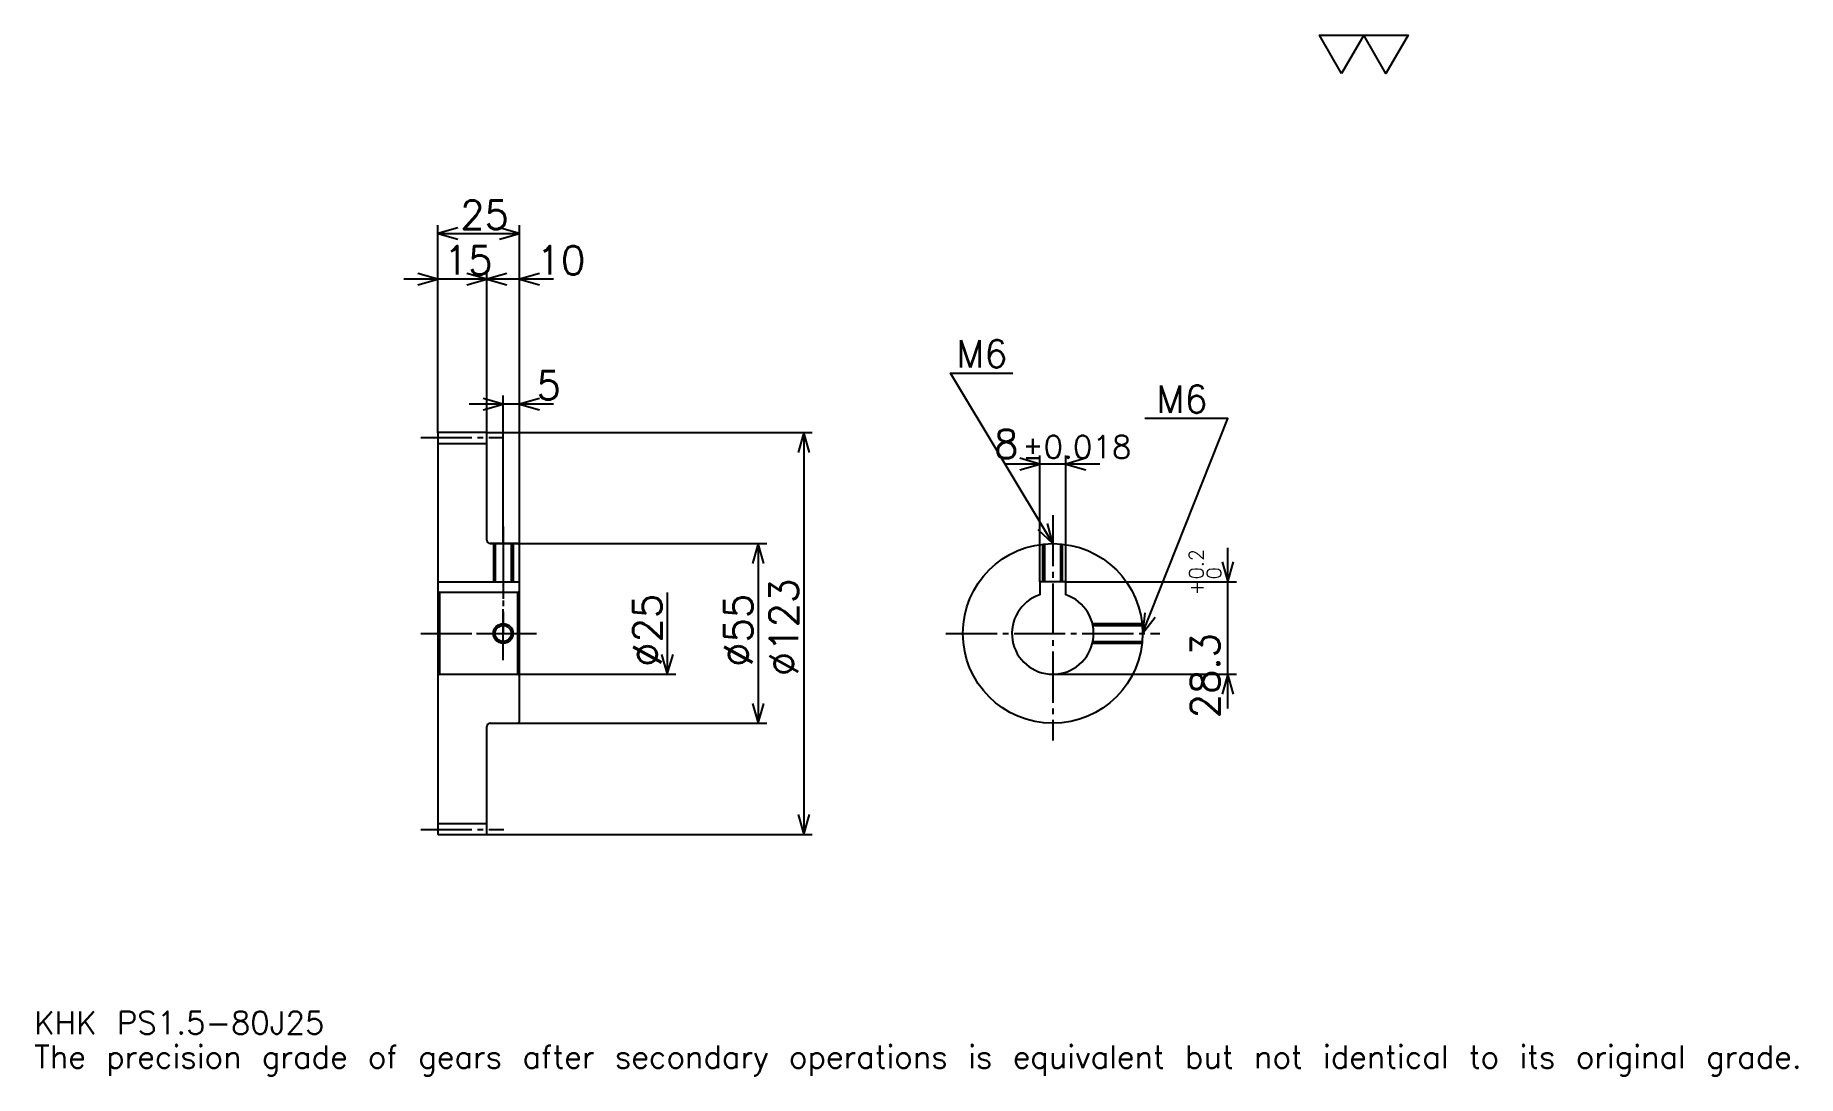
# Model space of a CAD drawing. Extents: x 18 to 557, y 6 to 325.
import ezdxf

# ---------------------------------------------------------------- set-up
doc = ezdxf.new("R2010")
doc.units = 0
doc.linetypes.add('DASHDOT', pattern=[20.869564, 15.652174, -1.73913, 1.73913, -1.73913])
doc.layers.get('0').update_dxf_attribs({"linetype": 'CONTINUOUS'})
doc.layers.add('DASHDOT', color=6, linetype='DASHDOT')
doc.styles.add('KANJI', font='TXT', dxfattribs={"bigfont": 'BIGFONT'})

msp = doc.modelspace()

# ---------------------------------------------------------------- linework, layer by layer
at = {"color": 5}
for p, q in [((140.869568, 203.239136), (140.869568, 266.717407)), ((165.869568, 203.239136), (165.869568, 266.717407)), ((140.869568, 264.108704), (165.869568, 264.108704)), ((166.304352, 250.195648), (130.434784, 250.195648)), ((176.304352, 250.195648), (145.434784, 250.195648)), ((155.869568, 203.239136), (155.869568, 252.804352)), ((176.304352, 211.934784), (150.434784, 211.934784)), ((160.869568, 203.239136), (160.869568, 214.543488)), ((140.869568, 203.13913), (140.869568, 203.239136)), ((155.769562, 203.239136), (165.869568, 203.239136)), ((155.869568, 203.13913), (155.869568, 203.239136)), ((160.869568, 169.239136), (160.869568, 203.239136)), ((160.869568, 169.239136), (160.869568, 203.239136)), ((165.869568, 203.239136), (255.434784, 203.239136)), ((165.869568, 168.739136), (165.869568, 203.239136)), ((252.82608, 203.239136), (252.82608, 80.239136)), ((325.021729, 157.539139), (325.021729, 196.195663)), ((333.021729, 157.539139), (333.021729, 196.195663)), ((343.456543, 193.58696), (314.586975, 193.58696)), ((156.869568, 169.239136), (165.869568, 169.239136)), ((165.869568, 169.239136), (241.521744, 169.239136)), ((238.913055, 169.239136), (238.913055, 114.239136)), ((382.608704, 118.804352), (382.608704, 167.973923)), ((333.021729, 157.539139), (385.217407, 157.539139)), ((211.08696, 154.239136), (211.08696, 129.239136)), ((165.869568, 129.239136), (213.695648, 129.239136)), ((329.021729, 129.239136), (385.217407, 129.239136)), ((156.869568, 114.239136), (165.869568, 114.239136)), ((165.869568, 114.239136), (241.521744, 114.239136)), ((155.769562, 80.239136), (165.869568, 80.239136)), ((165.869568, 80.239136), (255.434784, 80.239136))]:
    msp.add_line(p, q, dxfattribs=at)
at = {"color": 4}
for p, q in [((140.869568, 199.864136), (155.869568, 199.864136)), ((140.869568, 157.539139), (165.869568, 157.539139)), ((141.369568, 154.239136), (141.369568, 129.239136)), ((165.369568, 154.239136), (165.869568, 154.739136)), ((165.369568, 129.239136), (165.869568, 128.739136)), ((140.869568, 83.614136), (155.869568, 83.614136))]:
    msp.add_line(p, q, dxfattribs=at)
at = {"color": 7}
msp.add_lwpolyline([(417.391296, 313.043488), (410.608673, 324.800018), (437.739136, 324.800018), (430.956512, 313.043488), (424.17392, 324.800018), (417.391296, 313.043488)], dxfattribs=at)
at = {"color": 5}
for points in [[(146.956528, 265.847839), (140.869568, 264.108704), (146.956528, 262.369568)], [(159.782608, 262.369568), (165.869568, 264.108704), (159.782608, 265.847839)], [(134.782608, 248.456528), (140.869568, 250.195648), (134.782608, 251.934784)], [(149.782608, 248.456528), (155.869568, 250.195648), (149.782608, 251.934784)], [(161.956528, 251.934784), (155.869568, 250.195648), (161.956528, 248.456528)], [(171.956528, 251.934784), (165.869568, 250.195648), (171.956528, 248.456528)], [(329.021729, 169.239136), (297.717407, 221.413055), (316.847839, 221.413055)], [(154.782608, 210.195648), (160.869568, 211.934784), (154.782608, 213.67392)], [(171.956528, 213.67392), (165.869568, 211.934784), (171.956528, 210.195648)], [(356.521729, 141.739136), (382.608704, 207.5), (357.217407, 207.5)], [(254.565216, 197.152176), (252.82608, 203.239136), (251.08696, 197.152176)], [(318.934784, 191.847839), (325.021729, 193.58696), (318.934784, 195.326096)], [(339.108704, 195.326096), (333.021729, 193.58696), (339.108704, 191.847839)], [(324.398743, 173.563889), (329.021729, 169.239136), (327.381317, 175.353424)], [(240.652176, 163.152176), (238.913055, 169.239136), (237.17392, 163.152176)], [(380.869568, 163.626099), (382.608704, 157.539139), (384.347839, 163.626099)], [(357.149658, 148.038452), (356.521729, 141.739136), (360.382812, 146.755875)], [(209.347839, 135.326096), (211.08696, 129.239136), (212.82608, 135.326096)], [(384.347839, 123.152176), (382.608704, 129.239136), (380.869568, 123.152176)], [(237.17392, 120.326096), (238.913055, 114.239136), (240.652176, 120.326096)], [(251.08696, 86.326096), (252.82608, 80.239136), (254.565216, 86.326096)]]:
    msp.add_lwpolyline(points, dxfattribs=at)
at = {"color": 4}
for points in [[(155.869568, 170.239136), (155.869568, 203.13913), (155.769562, 203.239136), (140.969574, 203.239136), (140.869568, 203.13913), (140.869568, 128.739136)], [(156.869568, 114.239136), (165.369568, 114.239136), (165.869568, 114.739136), (165.869568, 168.739136), (165.369568, 169.239136), (156.869568, 169.239136)], [(157.869568, 169.239136), (157.869568, 157.539139)], [(158.409576, 169.239136), (158.409576, 157.539139)], [(163.329559, 169.239136), (163.329559, 157.539139)], [(163.869568, 169.239136), (163.869568, 157.539139)], [(326.021729, 157.539139), (326.021729, 169.075012)], [(326.561737, 157.539139), (326.561737, 169.128891)], [(331.48175, 157.539139), (331.48175, 169.128891)], [(332.021729, 157.539139), (332.021729, 169.075012)], [(333.021729, 153.581848), (333.021729, 157.539139), (325.021729, 157.539139), (325.021729, 153.581848)], [(140.869568, 128.739136), (141.369568, 129.239136), (165.369568, 129.239136), (165.369568, 154.239136), (141.369568, 154.239136), (140.869568, 154.739136)], [(341.156403, 144.739136), (356.357605, 144.739136)], [(341.277283, 144.199142), (356.411499, 144.199142)], [(341.156403, 138.739136), (356.357605, 138.739136)], [(341.277283, 139.279129), (356.411499, 139.279129)], [(140.869568, 128.739136), (140.869568, 80.339134), (140.969574, 80.239136), (155.769562, 80.239136), (155.869568, 80.339134), (155.869568, 113.239136)]]:
    msp.add_lwpolyline(points, dxfattribs=at)
for centre, radius in [((329.021729, 141.739136), 27.5), ((160.869568, 141.739136), 2.46)]:
    msp.add_circle(centre, radius, dxfattribs=at)
at = {"color": 7}
msp.add_circle((160.869568, 141.739136), 3, dxfattribs=at)
at = {"color": 4}
for centre, radius, start, end in [((156.869568, 170.239136), 1, 180, 270), ((329.021729, 141.739136), 12.5, 108.66292518, 71.33707482), ((156.869568, 113.239136), 1, 90, 180)]:
    msp.add_arc(centre, radius, start, end, dxfattribs=at)
at = {"layer": 'DASHDOT', "color": 7}
for p, q in [((135.652176, 201.739136), (161.08696, 201.739136)), ((329.021729, 177.934784), (329.021729, 109.021744)), ((160.869568, 169.239136), (160.869568, 141.739136)), ((135.652176, 141.739136), (171.08696, 141.739136)), ((296.304352, 141.739136), (361.739136, 141.739136)), ((135.652176, 81.739136), (161.08696, 81.739136))]:
    msp.add_line(p, q, dxfattribs=at)
for points in [[(160.869568, 174.456528), (160.869568, 152.321747)], [(160.869568, 133.521744), (160.869568, 149.956528)], [(152.652176, 141.739136), (169.08696, 141.739136)]]:
    msp.add_lwpolyline(points, dxfattribs=at)

# ---------------------------------------------------------------- texts
at = {"color": 7, "style": 'KANJI'}
for s, height, p in [('25', 8.695652, (147.717392, 265.5)), ('15', 8.695652, (142.717392, 251.58696)), ('10', 8.695652, (171.08696, 251.58696)), ('M6', 8.347826, (299.456543, 223.152176)), ('5', 8.695652, (171.08696, 213.32608)), ('M6', 8.347826, (360.695679, 209.239136)), ('8', 8.695652, (311.072205, 195.326096)), ('%%p0.018', 6.956522, (319.67981, 195.326096)), ('KHK PS1.5-80J25', 6.956522, (17.391304, 19.130434)), ('The precision grade of gears after secondary operations is equivalent but not identical to its original grade.', 6.956522, (17.391304, 8.695652))]:
    msp.add_text(s, height=height, dxfattribs=at).set_placement(p)
for s, height, p in [('0.2', 4.347826, (375.130432, 158.272507)), ('%%c123', 8.695652, (251.08696, 128.695648)), ('+', 4.347826, (375.130432, 153.402939)), ('0', 4.347826, (380.521729, 158.272507)), ('%%c25', 8.695652, (209.347839, 131.521744)), ('%%c55', 8.695652, (237.17392, 131.521744)), ('28.3', 8.695652, (380, 115.764717))]:
    msp.add_text(s, height=height, rotation=90, dxfattribs=at).set_placement(p)

doc.saveas('drawing.dxf')
